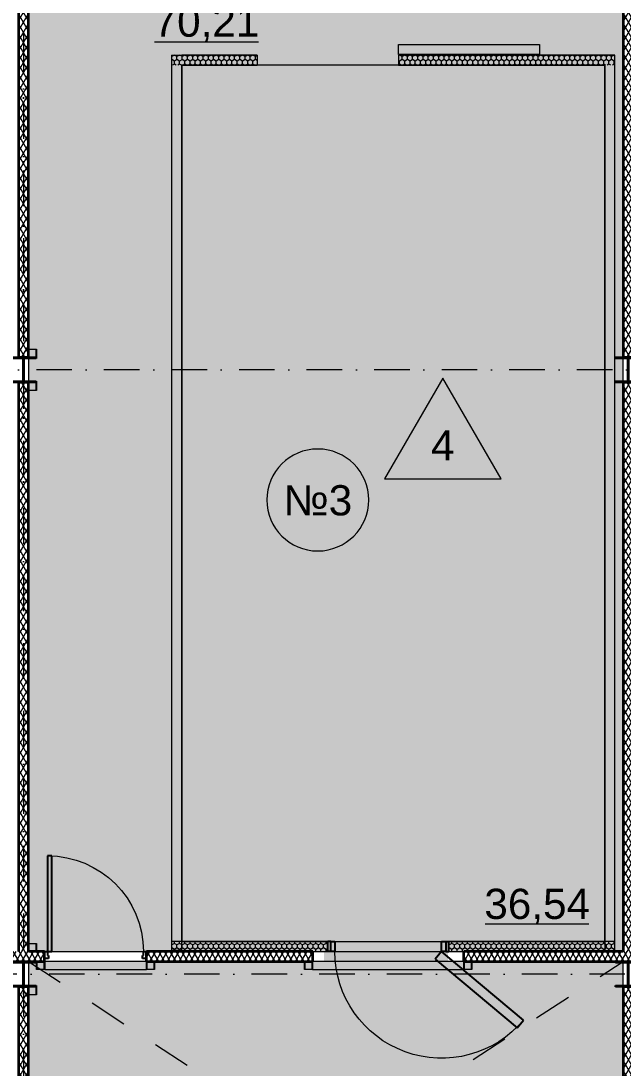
# Model space of a CAD drawing. Header units: millimetres. Extents: x -10605 to 104127, y -15987 to 52426.
# Drawn here: x 63975 to 69950, y 27068 to 37464 of the extents above; entities that cross this region are included whole.
import ezdxf
from ezdxf.enums import TextEntityAlignment as Align

# ---------------------------------------------------------------- set-up
doc = ezdxf.new("R2010")
doc.units = ezdxf.units.MM
doc.header["$MEASUREMENT"] = 0
for name, pattern in [('Dot & Dashed', [670.277762, 352.777767, -176.388884, 0, -141.111112]), ('roto_dd', [752.592, 376.296, -376.296]), ('Крупный пунктир', [634.99999, 0, -634.99999]), ('Штриховая', [300, 200, -100])]:
    doc.linetypes.add(name, pattern=pattern)
for name, color, linetype in [('Двери Archicad', 7, 'Continuous'), ('Зоны', 7, 'Continuous'), ('Зоны морозильные камеры', 7, 'Continuous'), ('Металлический каркас здания', 7, 'Continuous'), ('Морозильные камеры', 7, 'Continuous'), ('Оси', 7, 'Continuous'), ('Стены', 7, 'Continuous')]:
    doc.layers.add(name, color=color, linetype=linetype)
for name, color, linetype, lineweight in [('Двери Archicad_Ном._пера__3', 7, 'Continuous', 0), ('Двери Archicad_Ном._пера__97', 7, 'Continuous', 35), ('Двери Archicad_Ном._пера__98', 7, 'Continuous', 25), ('Зоны морозильные камеры_Ном._пера__100', 7, 'Continuous', 9), ('Зоны_Ном._пера__91', 255, 'Continuous', 0), ('Мебель и  оборудование_Ном._пера__200', 7, 'Continuous', 0), ('Металлический каркас здания_Ном._пера__98', 7, 'Continuous', 25), ('Металлический каркас здания_Ном._пера__99', 7, 'Continuous', 15), ('Оси_Ном._пера__200', 7, 'Continuous', 0), ('Паспорта Зон Archicad_Ном._пера__100', 7, 'Continuous', 9), ('Стены _Ном._пера__97', 7, 'Continuous', 35)]:
    doc.layers.add(name, color=color, linetype=linetype, lineweight=lineweight)
for name, color, linetype, lineweight, true_color in [('Двери Archicad_Ном._пера__6', 7, 'Continuous', 13, 0xc23fa3ff), ('Зоны морозильные камеры_Ном._пера__6', 7, 'Continuous', 13, 0xc23fa3ff), ('Морозильные камеры_Ном._пера__6', 7, 'Continuous', 13, 0xc23fa3ff)]:
    doc.layers.add(name, color=color, linetype=linetype, lineweight=lineweight, true_color=true_color)
doc.styles.add('РЎР“Р•РќР•Р\xa0РР\xa0_РЎРўРР›Р¬_1', font='arial.ttf')
pattern_1 = [(90, (0, 0), (-60, 0), [])]
pattern_2 = [(60, (0, 0), (-43.30127, 25), []), (120, (0, 0), (43.30127, 25), [])]
pattern_3 = [(90, (0, 0), (-51.961524, 0), [30, -60]), (90, (-25.98, 45), (-51.961524, 0), [30, -60]), (150, (-1e-14, 30), (25.980762, 45), [30, -60]), (150, (-51.96, 30), (25.980762, 45), [30, -60]), (210, (0, 0), (-25.980762, 45), [30, -60]), (210, (-51.96, -2e-14), (-25.980762, 45), [30, -60])]

# ---------------------------------------------------------------- blocks, each defined once
blk = doc.blocks.new('Разгрузочный тамбур_17_19', base_point=(65625, 38770))
at = {"layer": 'Зоны', "linetype": 'Continuous', "lineweight": 0, "true_color": 0x3f3f3f}
for points in [[(64050, 28225), (65470, 28225), (69870, 28225), (69950, 28225), (69950, 40125), (64050, 40125)], [(68213, 28225), (66983, 28225), (66983, 28125), (68213, 28125)]]:
    blk.add_hatch(color=250, dxfattribs=at).paths.add_polyline_path(points)
at = {"layer": 'Паспорта Зон Archicad_Ном._пера__100', "color": 7, "linetype": 'Continuous', "lineweight": 9}
blk.add_line((65301, 37258), (66331, 37258), dxfattribs=at)
at = {"layer": 'Паспорта Зон Archicad_Ном._пера__100', "color": 7, "lineweight": 9, "style": 'РЎР“Р•РќР•Р\xa0РР\xa0_РЎРўРР›Р¬_1'}
for tag, p in [('ROOM_NUMBER', (66226, 38614)), ('ROOM_AREA', (65816, 37458))]:
    blk.add_attdef(tag, text='', height=300, dxfattribs=at).set_placement(p, align=Align.MIDDLE_CENTER)
blk = doc.blocks.new('Колонна SHS ГК 27')
at = {"layer": 'Металлический каркас здания_Ном._пера__99', "linetype": 'Continuous', "lineweight": 0, "true_color": 0xffffff}
h = blk.add_hatch(dxfattribs=at)
h.set_pattern_fill('Barabбs_tйglakц_бllу', style=0, pattern_type=2)
h.set_pattern_definition(pattern_1)
h.paths.add_polyline_path([(-40, -40), (40, -40), (40, 40), (-40, 40)])
h.paths.add_polyline_path([(-36.4, -36.4), (-36.4, 36.4), (36.4, 36.4), (36.4, -36.4)], flags=0)
at = {"layer": 'Металлический каркас здания_Ном._пера__99', "color": 7, "linetype": 'Continuous', "lineweight": 15}
for p, q in [((40, 40), (-40, 40)), ((-40, 40), (-40, -40)), ((-36.4, -36.4), (-36.4, 36.4)), ((-36.4, 36.4), (36.4, 36.4)), ((36.4, 36.4), (36.4, -36.4)), ((40, -40), (40, 40)), ((-40, -40), (40, -40)), ((36.4, -36.4), (-36.4, -36.4))]:
    blk.add_line(p, q, dxfattribs=at)
blk = doc.blocks.new('Труба Квадратного Сечения ГК SHS 27_5')
at = {"layer": 'Металлический каркас здания_Ном._пера__99', "color": 7, "linetype": 'Continuous', "lineweight": 15}
for p, q in [((505, 40), (0, 40)), ((0, 40), (0, 0)), ((0, 0), (0, -40)), ((1010, 40), (505, 40)), ((1010, 0), (1010, 40)), ((1010, -40), (1010, 0)), ((0, -40), (505, -40)), ((505, -40), (1010, -40))]:
    blk.add_line(p, q, dxfattribs=at)
blk = doc.blocks.new('Труба Квадратного Сечения ГК SHS 27_6')
at = {"layer": 'Металлический каркас здания_Ном._пера__99', "color": 7, "linetype": 'Continuous', "lineweight": 15}
for p, q in [((750, 40), (0, 40)), ((0, 40), (0, 0)), ((0, 0), (0, -40)), ((1500, 40), (750, 40)), ((1500, 0), (1500, 40)), ((1500, -40), (1500, 0)), ((0, -40), (750, -40)), ((750, -40), (1500, -40))]:
    blk.add_line(p, q, dxfattribs=at)
blk = doc.blocks.new('Зона подготовки товара_45_64', base_point=(67024, 26671))
at = {"layer": 'Зоны', "linetype": 'Continuous', "lineweight": 0, "true_color": 0x3f3f3f}
blk.add_hatch(color=250, dxfattribs=at).paths.add_polyline_path([(69950, 28125), (64050, 28125), (64050, 24275), (69950, 24275)])
at = {"layer": 'Паспорта Зон Archicad_Ном._пера__100', "color": 7, "linetype": 'Continuous', "lineweight": 9}
blk.add_line((68773, 24470), (69803, 24470), dxfattribs=at)
for start, end in [(0, 180), (180, 0)]:
    blk.add_arc((67751, 25383), 506, start, end, dxfattribs=at)
at = {"layer": 'Паспорта Зон Archicad_Ном._пера__100', "color": 7, "lineweight": 9, "style": 'РЎР“Р•РќР•Р\xa0РР\xa0_РЎРўРР›Р¬_1'}
for tag, p in [('ROOM_NUMBER', (67751, 25380)), ('ROOM_AREA', (69288, 24669))]:
    blk.add_attdef(tag, text='', height=300, dxfattribs=at).set_placement(p, align=Align.MIDDLE_CENTER)
blk = doc.blocks.new('Морозильная камера №3_№3_97', base_point=(67105, 33075))
at = {"layer": 'Зоны морозильные камеры_Ном._пера__6', "linetype": 'Continuous', "lineweight": 0, "true_color": 0x0f283f}
for points in [[(67770, 37025), (67770, 37125), (66270, 37125), (66270, 37025)], [(65570, 28325), (69770, 28325), (69770, 37025), (65570, 37025)]]:
    blk.add_hatch(color=158, dxfattribs=at).paths.add_polyline_path(points)
at = {"layer": 'Зоны морозильные камеры_Ном._пера__100', "color": 7, "linetype": 'Штриховая', "lineweight": 9, "flags": 128}
blk.add_lwpolyline([(65570, 28325), (69770, 28325), (69770, 37025), (65570, 37025)], close=True, dxfattribs=at)
at = {"layer": 'Паспорта Зон Archicad_Ном._пера__100', "color": 7, "linetype": 'Continuous', "lineweight": 9}
for p, q in [((68161, 33919), (67582, 32917)), ((68739, 32917), (68161, 33919)), ((67582, 32917), (68739, 32917)), ((68583, 28498), (69612, 28498))]:
    blk.add_line(p, q, dxfattribs=at)
for start, end in [(0, 180), (180, 0)]:
    blk.add_arc((66921, 32708), 506, start, end, dxfattribs=at)
at = {"layer": 'Паспорта Зон Archicad_Ном._пера__100', "color": 7, "lineweight": 9, "style": 'РЎР“Р•РќР•Р\xa0РР\xa0_РЎРўРР›Р¬_1'}
for tag, p in [('DUMMY_112', (68161, 33251)), ('ROOM_NUMBER', (66921, 32705)), ('ROOM_AREA', (69098, 28698))]:
    blk.add_attdef(tag, text='', height=300, dxfattribs=at).set_placement(p, align=Align.MIDDLE_CENTER)
blk = doc.blocks.new('Однопольная Дверь 27_3')
at = {"layer": 'Двери Archicad_Ном._пера__3', "color": 7, "linetype": 'Continuous', "lineweight": 0}
blk.add_arc((475, 0), 950, 90, 180, dxfattribs=at)
at = {"layer": 'Двери Archicad_Ном._пера__97', "color": 7, "linetype": 'Continuous', "lineweight": 35}
for p, q in [((-505, -70), (-505, 0)), ((-505, -70), (-505, 0)), ((505, -70), (505, 0)), ((505, -70), (505, 0)), ((-505, -100), (-505, -70)), ((505, -100), (505, -70))]:
    blk.add_line(p, q, dxfattribs=at)
at = {"layer": 'Двери Archicad_Ном._пера__98', "color": 7, "linetype": 'Continuous', "lineweight": 25}
for p, q in [((435, 0), (435, 950)), ((435, 950), (475, 950)), ((475, 950), (475, 0)), ((-475, 0), (-505, 0)), ((-505, 0), (-505, -70)), ((-475, -40), (-475, 0)), ((475, 0), (435, 0)), ((505, 0), (475, 0)), ((475, 0), (475, -40)), ((505, -70), (505, 0)), ((-505, -70), (-465, -70)), ((-465, -40), (-475, -40)), ((-465, -70), (-465, -40)), ((475, -40), (465, -40)), ((465, -40), (465, -70)), ((465, -70), (505, -70))]:
    blk.add_line(p, q, dxfattribs=at)
blk = doc.blocks.new('Простой Проем Двери')
at = {"layer": 'Двери Archicad_Ном._пера__97', "color": 7, "linetype": 'Continuous', "lineweight": 35}
for p, q in [((-750, 0), (-750, -100)), ((750, 0), (750, -100))]:
    blk.add_line(p, q, dxfattribs=at)
blk = doc.blocks.new('Стена_109', base_point=(98125, 28125))
at = {"layer": 'Стены', "linetype": 'Continuous', "lineweight": 0, "true_color": 0x000000}
h = blk.add_hatch(dxfattribs=at)
h.set_pattern_fill('Batt_Insulation__3_', color=18, style=0, pattern_type=2)
h.set_pattern_definition(pattern_2)
h.paths.add_polyline_path([(62370, 28125), (64210, 28125), (64210, 28225), (62370, 28225)])
h = blk.add_hatch(dxfattribs=at)
h.set_pattern_fill('Batt_Insulation__3_', color=18, style=0, pattern_type=2)
h.set_pattern_definition(pattern_2)
h.paths.add_polyline_path([(65220, 28125), (66870, 28125), (66870, 28225), (65220, 28225)])
h = blk.add_hatch(dxfattribs=at)
h.set_pattern_fill('Batt_Insulation__3_', color=18, style=0, pattern_type=2)
h.set_pattern_definition(pattern_2)
h.paths.add_polyline_path([(68370, 28125), (70210, 28125), (70210, 28225), (68370, 28225)])
at = {"layer": 'Стены _Ном._пера__97', "color": 7, "linetype": 'Continuous', "lineweight": 35}
for p, q in [((64210, 28155), (64210, 28225)), ((65220, 28155), (65220, 28225)), ((66870, 28125), (66870, 28225)), ((68370, 28125), (68370, 28225)), ((64210, 28125), (64210, 28155)), ((65220, 28125), (65220, 28155))]:
    blk.add_line(p, q, dxfattribs=at)
at = {"layer": 'Стены _Ном._пера__97', "color": 7, "linetype": 'Continuous', "lineweight": 35, "flags": 128}
for points in [[(64210, 28225), (64050, 28225)], [(66870, 28225), (65220, 28225)], [(69950, 28225), (68370, 28225)], [(62370, 28125), (64210, 28125)], [(65220, 28125), (66870, 28125)], [(68370, 28125), (70210, 28125)]]:
    blk.add_lwpolyline(points, dxfattribs=at)
at = {"layer": 'Двери Archicad', "color": 7, "linetype": 'Continuous', "lineweight": 50, "xscale": -1, "zscale": 1000}
blk.add_blockref('Однопольная Дверь 27_3', (64715, 28225), dxfattribs=at)
at = {"layer": 'Двери Archicad', "color": 7, "linetype": 'Continuous', "lineweight": 50, "zscale": 1000, "rotation": 180}
blk.add_blockref('Простой Проем Двери', (67620, 28125), dxfattribs=at)
blk = doc.blocks.new('Стена_124', base_point=(70000, 22125))
at = {"layer": 'Стены', "linetype": 'Continuous', "lineweight": 0, "true_color": 0x000000}
h = blk.add_hatch(dxfattribs=at)
h.set_pattern_fill('Batt_Insulation__3_', color=18, style=0, pattern_type=2)
h.set_pattern_definition(pattern_2)
h.paths.add_polyline_path([(70050, 22125), (70050, 27875), (69950, 27875), (69950, 22125)])
at = {"layer": 'Стены _Ном._пера__97', "color": 7, "linetype": 'Continuous', "lineweight": 35, "flags": 128}
for points in [[(70050, 27875), (69950, 27875)], [(69950, 27875), (69950, 24275)], [(70050, 24275), (70050, 27875)], [(69950, 24175), (69950, 22125)], [(70050, 22125), (70050, 24175)], [(69950, 22125), (70050, 22125)]]:
    blk.add_lwpolyline(points, dxfattribs=at)
blk = doc.blocks.new('Стена_127', base_point=(64000, 22125))
at = {"layer": 'Стены', "linetype": 'Continuous', "lineweight": 0, "true_color": 0x000000}
h = blk.add_hatch(dxfattribs=at)
h.set_pattern_fill('Batt_Insulation__3_', color=18, style=0, pattern_type=2)
h.set_pattern_definition(pattern_2)
h.paths.add_polyline_path([(64050, 22125), (64050, 27875), (63950, 27875), (63950, 22125)])
at = {"layer": 'Стены _Ном._пера__97', "color": 7, "linetype": 'Continuous', "lineweight": 35, "flags": 128}
for points in [[(64050, 27875), (63950, 27875)], [(63950, 27875), (63950, 24275)], [(64050, 24275), (64050, 27875)], [(63950, 24175), (63950, 22125)], [(64050, 22125), (64050, 24175)], [(63950, 22125), (64050, 22125)]]:
    blk.add_lwpolyline(points, dxfattribs=at)
blk = doc.blocks.new('Стена_128', base_point=(65470, 37125))
at = {"layer": 'Морозильные камеры', "linetype": 'Continuous', "lineweight": 0, "true_color": 0x000000}
h = blk.add_hatch(dxfattribs=at)
h.set_pattern_fill('Styrofoam_SM_Insulation__3_', color=18, style=0, pattern_type=2)
h.set_pattern_definition(pattern_3)
h.paths.add_polyline_path([(65470, 37125), (65570, 37025), (65570, 37125)])
h = blk.add_hatch(dxfattribs=at)
h.set_pattern_fill('Styrofoam_SM_Insulation__3_', color=18, style=0, pattern_type=2)
h.set_pattern_definition(pattern_3)
h.paths.add_polyline_path([(65470, 37025), (65570, 37025), (65470, 37125)])
h = blk.add_hatch(dxfattribs=at)
h.set_pattern_fill('Styrofoam_SM_Insulation__3_', color=18, style=0, pattern_type=2)
h.set_pattern_definition(pattern_3)
h.paths.add_polyline_path([(65470, 37025), (65470, 28235), (65570, 28235), (65570, 37025)])
h = blk.add_hatch(dxfattribs=at)
h.set_pattern_fill('Styrofoam_SM_Insulation__3_', color=18, style=0, pattern_type=2)
h.set_pattern_definition(pattern_3)
h.paths.add_polyline_path([(65470, 28225), (65570, 28225), (65570, 28235), (65470, 28235)])
at = {"layer": 'Морозильные камеры_Ном._пера__6', "color": 161, "linetype": 'Continuous', "lineweight": 13, "true_color": 0x3fa3ff, "flags": 128}
for points in [[(65470, 37125), (65570, 37125)], [(65470, 37125), (65470, 28235)], [(65570, 28235), (65570, 37025)], [(65570, 28235), (65470, 28235)]]:
    blk.add_lwpolyline(points, dxfattribs=at)
blk = doc.blocks.new('Стена_129', base_point=(69870, 28225))
at = {"layer": 'Морозильные камеры', "linetype": 'Continuous', "lineweight": 0, "true_color": 0x000000}
h = blk.add_hatch(dxfattribs=at)
h.set_pattern_fill('Styrofoam_SM_Insulation__3_', color=18, style=0, pattern_type=2)
h.set_pattern_definition(pattern_3)
h.paths.add_polyline_path([(69770, 37125), (69770, 37025), (69870, 37125)])
h = blk.add_hatch(dxfattribs=at)
h.set_pattern_fill('Styrofoam_SM_Insulation__3_', color=18, style=0, pattern_type=2)
h.set_pattern_definition(pattern_3)
h.paths.add_polyline_path([(69770, 37025), (69870, 37025), (69870, 37125)])
h = blk.add_hatch(dxfattribs=at)
h.set_pattern_fill('Styrofoam_SM_Insulation__3_', color=18, style=0, pattern_type=2)
h.set_pattern_definition(pattern_3)
h.paths.add_polyline_path([(69770, 37025), (69770, 28235), (69870, 28235), (69870, 37025)])
h = blk.add_hatch(dxfattribs=at)
h.set_pattern_fill('Styrofoam_SM_Insulation__3_', color=18, style=0, pattern_type=2)
h.set_pattern_definition(pattern_3)
h.paths.add_polyline_path([(69770, 28225), (69870, 28225), (69870, 28235), (69770, 28235)])
at = {"layer": 'Морозильные камеры_Ном._пера__6', "color": 161, "linetype": 'Continuous', "lineweight": 13, "true_color": 0x3fa3ff, "flags": 128}
for points in [[(69870, 37125), (69770, 37125)], [(69870, 28235), (69870, 37125)], [(69770, 37025), (69770, 28235)], [(69770, 28235), (69870, 28235)]]:
    blk.add_lwpolyline(points, dxfattribs=at)
blk = doc.blocks.new('Наружная Раздвижная Дверь 27')
at = {"layer": 'Двери Archicad_Ном._пера__3', "color": 7, "linetype": 'Continuous', "lineweight": 0}
for p, q in [((700, 105), (2100, 105)), ((700, 5), (700, 105)), ((2100, 105), (2100, 5)), ((2100, 5), (700, 5))]:
    blk.add_line(p, q, dxfattribs=at)
at = {"layer": 'Двери Archicad_Ном._пера__6', "color": 161, "linetype": 'Continuous', "lineweight": 13, "true_color": 0x3fa3ff}
for p, q in [((-700, 0), (-700, -100)), ((700, 0), (700, -100))]:
    blk.add_line(p, q, dxfattribs=at)
blk = doc.blocks.new('Стена_272', base_point=(69870, 37125))
at = {"layer": 'Морозильные камеры', "linetype": 'Continuous', "lineweight": 0, "true_color": 0x000000}
h = blk.add_hatch(dxfattribs=at)
h.set_pattern_fill('Styrofoam_SM_Insulation__3_', color=18, style=0, pattern_type=2)
h.set_pattern_definition(pattern_3)
h.paths.add_polyline_path([(65570, 37125), (65570, 37025), (66320, 37025), (66320, 37125)])
h = blk.add_hatch(dxfattribs=at)
h.set_pattern_fill('Styrofoam_SM_Insulation__3_', color=18, style=0, pattern_type=2)
h.set_pattern_definition(pattern_3)
h.paths.add_polyline_path([(69770, 37125), (67720, 37125), (67720, 37025), (69770, 37025)])
at = {"layer": 'Морозильные камеры_Ном._пера__6', "color": 161, "linetype": 'Continuous', "lineweight": 13, "true_color": 0x3fa3ff}
for p, q in [((66320, 37125), (66320, 37025)), ((67720, 37125), (67720, 37025))]:
    blk.add_line(p, q, dxfattribs=at)
at = {"layer": 'Морозильные камеры_Ном._пера__6', "color": 161, "linetype": 'Continuous', "lineweight": 13, "true_color": 0x3fa3ff, "flags": 128}
for points in [[(66320, 37125), (65570, 37125)], [(69770, 37125), (67720, 37125)], [(65570, 37025), (66320, 37025)], [(67720, 37025), (69770, 37025)]]:
    blk.add_lwpolyline(points, dxfattribs=at)
at = {"layer": 'Двери Archicad', "color": 7, "linetype": 'Continuous', "lineweight": 50, "zscale": 1000}
blk.add_blockref('Наружная Раздвижная Дверь 27', (67020, 37125), dxfattribs=at)
blk = doc.blocks.new('Однопольная Дверь 27_4')
at = {"layer": 'Двери Archicad_Ном._пера__3', "color": 7, "linetype": 'Continuous', "lineweight": 0}
blk.add_arc((530, 0), 1060, 40, 180, dxfattribs=at)
at = {"layer": 'Двери Archicad_Ном._пера__6', "color": 161, "linetype": 'Continuous', "lineweight": 13, "true_color": 0x3fa3ff}
for p, q in [((-600, 0), (-600, -100)), ((-600, 0), (-600, -100)), ((600, 0), (600, -100)), ((600, 0), (600, -100))]:
    blk.add_line(p, q, dxfattribs=at)
at = {"layer": 'Двери Archicad_Ном._пера__98', "color": 7, "linetype": 'Continuous', "lineweight": 25}
for p, q in [((466, 77), (1278, 758)), ((1278, 758), (1342, 681)), ((1342, 681), (530, 0)), ((-570, 0), (-600, 0)), ((-600, 0), (-600, -100)), ((-530, 0), (-570, 0)), ((-570, 0), (-570, -100)), ((-530, -100), (-530, 0)), ((530, 0), (466, 77)), ((570, 0), (530, 0)), ((530, 0), (530, -100)), ((570, 0), (600, 0)), ((570, -100), (570, 0)), ((600, 0), (600, -100)), ((-570, -100), (-600, -100)), ((-570, -100), (-530, -100)), ((530, -100), (570, -100)), ((570, -100), (600, -100))]:
    blk.add_line(p, q, dxfattribs=at)
blk = doc.blocks.new('Стена_284', base_point=(65470, 28225))
at = {"layer": 'Морозильные камеры', "linetype": 'Continuous', "lineweight": 0, "true_color": 0x000000}
h = blk.add_hatch(dxfattribs=at)
h.set_pattern_fill('Styrofoam_SM_Insulation__3_', color=18, style=0, pattern_type=2)
h.set_pattern_definition(pattern_3)
h.paths.add_polyline_path([(65470, 28225), (67020, 28225), (67020, 28325), (65470, 28325)])
h = blk.add_hatch(dxfattribs=at)
h.set_pattern_fill('Styrofoam_SM_Insulation__3_', color=18, style=0, pattern_type=2)
h.set_pattern_definition(pattern_3)
h.paths.add_polyline_path([(68220, 28225), (69870, 28225), (69870, 28325), (68220, 28325)])
at = {"layer": 'Морозильные камеры_Ном._пера__6', "color": 161, "linetype": 'Continuous', "lineweight": 13, "true_color": 0x3fa3ff}
for p, q in [((67020, 28225), (67020, 28325)), ((68220, 28225), (68220, 28325))]:
    blk.add_line(p, q, dxfattribs=at)
at = {"layer": 'Морозильные камеры_Ном._пера__6', "color": 161, "linetype": 'Continuous', "lineweight": 13, "true_color": 0x3fa3ff, "flags": 128}
for points in [[(67020, 28325), (65470, 28325)], [(65470, 28325), (65470, 28225)], [(69870, 28325), (68220, 28325)], [(69870, 28225), (69870, 28325)], [(65470, 28225), (67020, 28225)], [(68220, 28225), (69870, 28225)]]:
    blk.add_lwpolyline(points, dxfattribs=at)
at = {"layer": 'Двери Archicad', "color": 7, "linetype": 'Continuous', "lineweight": 50, "xscale": -0.9999999999999999, "zscale": 1000, "rotation": 180.0000009037798}
blk.add_blockref('Однопольная Дверь 27_4', (67620, 28225), dxfattribs=at)
blk = doc.blocks.new('Стена_372', base_point=(64000, 34125))
at = {"layer": 'Стены', "linetype": 'Continuous', "lineweight": 0, "true_color": 0x000000}
h = blk.add_hatch(dxfattribs=at)
h.set_pattern_fill('Batt_Insulation__3_', color=18, style=0, pattern_type=2)
h.set_pattern_definition(pattern_2)
h.paths.add_polyline_path([(64050, 34125), (64050, 39875), (63950, 39875), (63950, 34125)])
at = {"layer": 'Стены _Ном._пера__97', "color": 7, "linetype": 'Continuous', "lineweight": 35, "flags": 128}
for points in [[(64050, 39875), (63950, 39875)], [(63950, 39875), (63950, 34125)], [(64050, 34125), (64050, 39875)], [(63950, 34125), (64050, 34125)]]:
    blk.add_lwpolyline(points, dxfattribs=at)
blk = doc.blocks.new('Стена_374', base_point=(70000, 34125))
at = {"layer": 'Стены', "linetype": 'Continuous', "lineweight": 0, "true_color": 0x000000}
h = blk.add_hatch(dxfattribs=at)
h.set_pattern_fill('Batt_Insulation__3_', color=18, style=0, pattern_type=2)
h.set_pattern_definition(pattern_2)
h.paths.add_polyline_path([(70050, 34125), (70050, 39875), (69950, 39875), (69950, 34125)])
at = {"layer": 'Стены _Ном._пера__97', "color": 7, "linetype": 'Continuous', "lineweight": 35, "flags": 128}
for points in [[(70050, 39875), (69950, 39875)], [(69950, 39875), (69950, 34125)], [(70050, 34125), (70050, 39875)], [(69950, 34125), (70050, 34125)]]:
    blk.add_lwpolyline(points, dxfattribs=at)
blk = doc.blocks.new('Стена_382', base_point=(64000, 28125))
at = {"layer": 'Стены', "linetype": 'Continuous', "lineweight": 0, "true_color": 0x000000}
h = blk.add_hatch(dxfattribs=at)
h.set_pattern_fill('Batt_Insulation__3_', color=18, style=0, pattern_type=2)
h.set_pattern_definition(pattern_2)
h.paths.add_polyline_path([(64050, 28225), (64050, 33875), (63950, 33875), (63950, 28225)])
at = {"layer": 'Стены _Ном._пера__97', "color": 7, "linetype": 'Continuous', "lineweight": 35, "flags": 128}
for points in [[(64050, 33875), (63950, 33875)], [(63950, 33875), (63950, 28225)], [(64050, 28225), (64050, 33875)]]:
    blk.add_lwpolyline(points, dxfattribs=at)
blk = doc.blocks.new('Стена_384', base_point=(70000, 28125))
at = {"layer": 'Стены', "linetype": 'Continuous', "lineweight": 0, "true_color": 0x000000}
h = blk.add_hatch(dxfattribs=at)
h.set_pattern_fill('Batt_Insulation__3_', color=18, style=0, pattern_type=2)
h.set_pattern_definition(pattern_2)
h.paths.add_polyline_path([(70050, 28225), (70050, 33875), (69950, 33875), (69950, 28225)])
at = {"layer": 'Стены _Ном._пера__97', "color": 7, "linetype": 'Continuous', "lineweight": 35, "flags": 128}
for points in [[(70050, 33875), (69950, 33875)], [(69950, 33875), (69950, 28225)], [(70050, 28225), (70050, 33875)]]:
    blk.add_lwpolyline(points, dxfattribs=at)
blk = doc.blocks.new('Колонна Универсальная 27')
at = {"layer": 'Металлический каркас здания_Ном._пера__98', "linetype": 'Continuous', "lineweight": 0, "true_color": 0xffffff}
h = blk.add_hatch(dxfattribs=at)
h.set_pattern_fill('Barabбs_tйglakц_бllу', style=0, pattern_type=2)
h.set_pattern_definition(pattern_1)
h.paths.add_polyline_path([(-125, -125), (125, -125), (125, -113), (4, -113), (4, 113), (125, 113), (125, 125), (-125, 125), (-125, 113), (-4, 113), (-4, -113), (-125, -113)])
at = {"layer": 'Металлический каркас здания_Ном._пера__98', "color": 7, "linetype": 'Continuous', "lineweight": 25}
for p, q in [((125, 125), (-125, 125)), ((-125, 125), (-125, 113)), ((-125, 113), (-4, 113)), ((-4, 113), (-4, -113)), ((4, -113), (4, 113)), ((4, 113), (125, 113)), ((125, 113), (125, 125)), ((-4, -113), (-125, -113)), ((-125, -113), (-125, -125)), ((-125, -125), (125, -125)), ((125, -113), (4, -113)), ((125, -125), (125, -113))]:
    blk.add_line(p, q, dxfattribs=at)
blk = doc.blocks.new('Стандартный Маркер Сетки_3')
at = {"layer": 'Оси_Ном._пера__200', "color": 7, "linetype": 'Dot & Dashed', "lineweight": 0}
blk.add_line((0, 0), (107930, 0), dxfattribs=at)
at = {"layer": 'Оси_Ном._пера__200', "color": 7, "lineweight": 0, "style": 'РЎР“Р•РќР•Р\xa0РР\xa0_РЎРўРР›Р¬_1'}
blk.add_attdef('AC_MarkerText_1', text='', height=300, dxfattribs=at).set_placement((108330, 150), align=Align.TOP_CENTER)
blk = doc.blocks.new('Стандартный Маркер Сетки')
at = {"layer": 'Оси_Ном._пера__200', "color": 7, "linetype": 'Dot & Dashed', "lineweight": 0}
blk.add_line((0, 0), (107805, 0), dxfattribs=at)
at = {"layer": 'Оси_Ном._пера__200', "color": 7, "lineweight": 0, "style": 'РЎР“Р•РќР•Р\xa0РР\xa0_РЎРўРР›Р¬_1'}
blk.add_attdef('AC_MarkerText_1', text='', height=300, dxfattribs=at).set_placement((108205, 150), align=Align.TOP_CENTER)
blk = doc.blocks.new('Двутавp К 26020-83 27_4')
at = {"layer": 'Металлический каркас здания_Ном._пера__98', "color": 7, "linetype": 'Крупный пунктир', "lineweight": 25}
blk.add_line((0, 0), (39750, 0), dxfattribs=at)
blk = doc.blocks.new('Стандартный Маркер Сетки_4')
at = {"layer": 'Оси_Ном._пера__200', "color": 7, "linetype": 'Dot & Dashed', "lineweight": 0}
blk.add_line((0, 0), (55187, 0), dxfattribs=at)
at = {"layer": 'Оси_Ном._пера__200', "color": 7, "lineweight": 0, "style": 'РЎР“Р•РќР•Р\xa0РР\xa0_РЎРўРР›Р¬_1'}
blk.add_attdef('AC_MarkerText_1', text='', height=300, rotation=90, dxfattribs=at).set_placement((55368, -69), align=Align.TOP_CENTER)

msp = doc.modelspace()

# ---------------------------------------------------------------- linework, layer by layer
at = {"layer": 'Зоны морозильные камеры_Ном._пера__6', "color": 161, "linetype": 'Continuous', "lineweight": 13, "true_color": 0x3fa3ff, "flags": 128}
msp.add_lwpolyline([(65570, 28325.00012), (69770.05667, 28325.00012), (69770.05667, 37025.00012), (65570, 37025.00012)], close=True, dxfattribs=at)
at = {"layer": 'Зоны_Ном._пера__91', "color": 255, "linetype": 'Continuous', "lineweight": 0, "flags": 128}
for points in [[(64049.99989, 28225.00005), (65469.99993, 28225.00005), (69870.05673, 28225.00005), (69949.99988, 28225.00005), (69949.99988, 40125.00012), (64049.99989, 40125.00012)], [(69949.99994, 28125.00005), (64049.99994, 28125.00005), (64049.99994, 24274.50005), (69949.99994, 24274.50005)]]:
    msp.add_lwpolyline(points, close=True, dxfattribs=at)
at = {"layer": 'Мебель и  оборудование_Ном._пера__200', "color": 7, "linetype": 'roto_dd', "lineweight": 0, "flags": 128}
for points in [[(64049.99989, 28125.00005), (69949.99994, 24274.50005)], [(64049.99989, 24274.50005), (69949.99994, 28125.00005)]]:
    msp.add_lwpolyline(points, dxfattribs=at)

# ---------------------------------------------------------------- block references
at = {"layer": 'Зоны', "color": 7, "linetype": 'Continuous', "lineweight": 9}
ref = msp.add_blockref('Разгрузочный тамбур_17_19', (65624.84718, 38769.61505), dxfattribs=at)
ref.add_attrib('ROOM_AREA', '70,21', dxfattribs={"layer": 'Паспорта Зон Archicad_Ном._пера__100', "color": 7, "lineweight": 9, "height": 300, "style": 'РЎР“Р•РќР•Р\xa0РР\xa0_РЎРўРР›Р¬_1'}).set_placement((65815.95961, 37457.75342), align=Align.MIDDLE_CENTER)
msp.add_blockref('Зона подготовки товара_45_64', (67024.11114, 26670.74089), dxfattribs=at).add_auto_attribs({'ROOM_NUMBER': '45', 'ROOM_AREA': '22,72'})
at = {"layer": 'Зоны морозильные камеры', "color": 7, "linetype": 'Continuous', "lineweight": 9}
msp.add_blockref('Морозильная камера №3_№3_97', (67104.90935, 33075.01501), dxfattribs=at).add_auto_attribs({'ROOM_NUMBER': '№3', 'ROOM_AREA': '36,54', 'DUMMY_112': '4'})
at = {"layer": 'Металлический каркас здания', "color": 7, "linetype": 'Continuous', "lineweight": 9, "zscale": 1000, "rotation": 270}
msp.add_blockref('Двутавp К 26020-83 27_4', (64000, 39875.00005), dxfattribs=at)
at = {"layer": 'Металлический каркас здания_Ном._пера__98', "color": 7, "linetype": 'Continuous', "lineweight": 25, "xscale": -1, "zscale": 1000}
for p in [(64000.21444, 33999.99222), (70000.53444, 33999.99222), (64000, 28000.00005), (70000.25889, 28000.00005)]:
    msp.add_blockref('Колонна Универсальная 27', p, dxfattribs=at)
at = {"layer": 'Металлический каркас здания_Ном._пера__99', "color": 7, "linetype": 'Continuous', "lineweight": 15, "xscale": -1, "zscale": 1000}
for p in [(64089.99994, 34164.99222), (64089.99994, 33834.99222), (64089.99994, 28265.00005), (64170.50008, 28085.00005), (65260.50008, 28085.00005), (64089.99994, 27835.00005)]:
    msp.add_blockref('Колонна SHS ГК 27', p, dxfattribs=at)
at = {"layer": 'Металлический каркас здания_Ном._пера__99', "color": 7, "linetype": 'Continuous', "lineweight": 15, "zscale": 1000}
msp.add_blockref('Труба Квадратного Сечения ГК SHS 27_5', (64210.50008, 28085.00005), dxfattribs=at)
at = {"layer": 'Металлический каркас здания_Ном._пера__99', "color": 7, "linetype": 'Continuous', "lineweight": 15, "xscale": -1, "zscale": 1000, "rotation": 180}
for p in [(66829.52848, 28085.00005), (68409.52848, 28085.00005)]:
    msp.add_blockref('Колонна SHS ГК 27', p, dxfattribs=at)
at = {"layer": 'Металлический каркас здания_Ном._пера__99', "color": 7, "linetype": 'Continuous', "lineweight": 15, "zscale": 1000, "rotation": 180}
msp.add_blockref('Труба Квадратного Сечения ГК SHS 27_6', (68369.52848, 28085.00005), dxfattribs=at)
at = {"layer": 'Морозильные камеры', "color": 161, "lineweight": 13, "true_color": 0x3fa3ff}
for name, p in [('Стена_272', (69870.05681, 37125.00012)), ('Стена_128', (65470.00014, 37125.00012)), ('Стена_129', (69870.05667, 28225.00005)), ('Стена_284', (65470, 28225.00005))]:
    msp.add_blockref(name, p, dxfattribs=at)
at = {"layer": 'Оси', "color": 8, "linetype": 'Continuous', "lineweight": 0, "true_color": 0x747474, "zscale": 1000, "rotation": 270}
msp.add_blockref('Стандартный Маркер Сетки_4', (64000, 40000.00005), dxfattribs=at)
at = {"layer": 'Оси', "color": 8, "linetype": 'Continuous', "lineweight": 0, "true_color": 0x747474, "xscale": -1, "zscale": 1000}
for name, p in [('Стандартный Маркер Сетки', (98000.00007, 34000.00005)), ('Стандартный Маркер Сетки_3', (98125, 28000.00005))]:
    msp.add_blockref(name, p, dxfattribs=at)
at = {"layer": 'Стены', "color": 7, "lineweight": 35}
for name, p in [('Стена_372', (63999.99994, 34124.99222)), ('Стена_374', (69999.99994, 34124.99222)), ('Стена_382', (63999.99994, 28125.00005)), ('Стена_384', (69999.99994, 28125.00005)), ('Стена_109', (98125, 28125.00005)), ('Стена_127', (63999.99994, 22125.00005)), ('Стена_124', (69999.99994, 22125.00005))]:
    msp.add_blockref(name, p, dxfattribs=at)

doc.saveas('drawing.dxf')
